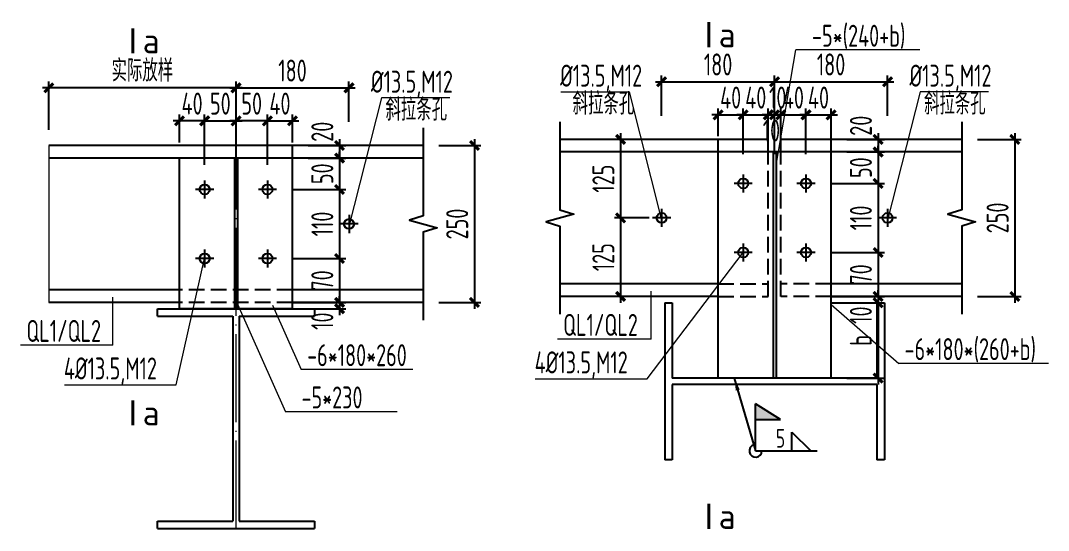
# Model space of a CAD drawing. Extents: x -3102990 to -851544, y -5293060 to -2540151.
# Drawn here: x -1525637 to -1509260, y -2663600 to -2655482 of the extents above; entities that cross this region are included whole.
import ezdxf

# ---------------------------------------------------------------- set-up
doc = ezdxf.new("R2010")
doc.units = 0
doc.header["$LTSCALE"] = 1000
doc.header["$PDMODE"] = 1
doc.linetypes.add('DASH', pattern=[0.35, 0.25, -0.1])
doc.linetypes.add('DOTE', pattern=[2.42, 2, -0.2, 0.02, -0.2])
doc.layers.get('0').update_dxf_attribs({"linetype": 'CONTINUOUS'})
doc.layers.get('Defpoints').update_dxf_attribs({"linetype": 'CONTINUOUS'})
for name, color, linetype in [('AXIS', 253, 'DOTE'), ('BEAM', 4, 'CONTINUOUS'), ('COLU', 7, 'CONTINUOUS'), ('DIM', 3, 'CONTINUOUS'), ('TEXT', 7, 'CONTINUOUS'), ('THICK', 6, 'CONTINUOUS'), ('THIN', 7, 'CONTINUOUS'), ('WELD', 7, 'CONTINUOUS')]:
    doc.layers.add(name, color=color, linetype=linetype)
doc.styles.add('TSSD_Dimension', font='tssdeng.shx', dxfattribs={"width": 0.7, "bigfont": 'Hztxt.shx'})
doc.styles.add('TSSD_Label', font='tssdeng.shx', dxfattribs={"width": 0.75, "bigfont": 'hztxt.shx'})
doc.styles.add('TSSD_Rein', font='Tssdeng.shx', dxfattribs={"width": 0.75, "bigfont": 'hztxt.shx'})
doc.dimstyles.new('TSSD_10_100', dxfattribs={"dimtxt": 350, "dimasz": 100, "dimexe": 100, "dimexo": 250, "dimgap": 100, "dimtad": 1, "dimdec": 0, "dimlfac": 0.1, "dimzin": 0, "dimdsep": 46, "dimtxsty": 'TSSD_Dimension', "dimblk": 'ARCHTICK', "dimcen": 0, "dimdle": 100, "dimclrt": 7, "dimadec": 0, "dimazin": 0, "dimtfac": 1, "dimtdec": 0, "dimtix": 1, "dimtmove": 2, "dimatfit": 3, "dimldrblk": 'ARCHTICK', "dimfxl": 1, "dimtolj": 1, "dimtzin": 0, "dimarcsym": 0})
doc.dimstyles.new('TSSD_LEADER_STYLE_200.0', dxfattribs={"dimtxt": 700, "dimasz": 200, "dimexe": 200, "dimexo": 500, "dimgap": 0.09, "dimtad": 0, "dimtih": 1, "dimtoh": 1, "dimdec": 4, "dimzin": 0, "dimdsep": 46, "dimtxsty": 'Standard', "dimcen": 0.09, "dimdle": 200, "dimclrt": 7, "dimadec": 0, "dimazin": 0, "dimtfac": 1, "dimtdec": 4, "dimtofl": 0, "dimtmove": 0, "dimatfit": 3, "dimfxl": 1, "dimtolj": 1, "dimtzin": 0, "dimarcsym": 0})

# ---------------------------------------------------------------- blocks, each defined once
blk = doc.blocks.new('A$C5D1D5D61')
at = {"layer": 'COLU', "linetype": 'ByBlock'}
for p, q in [((-57.7, 22.6), (192.3, 22.6)), ((-57.7, 10.6), (-57.7, 22.6)), ((192.3, 22.6), (192.3, 10.6)), ((-57.7, 10.6), (62.3, 10.6)), ((62.3, 10.6), (62.3, -315.4)), ((72.3, 10.6), (72.3, -315.4)), ((72.3, 10.6), (192.3, 10.6)), ((-57.7, -315.4), (62.3, -315.4)), ((-57.7, -327.4), (-57.7, -315.4)), ((-57.7, -327.4), (192.3, -327.4)), ((72.3, -315.4), (192.3, -315.4)), ((192.3, -315.4), (192.3, -327.4))]:
    blk.add_line(p, q, dxfattribs=at)
blk = doc.blocks.new('_ArchTick')
at = {"color": 0, "const_width": 0.5}
blk.add_lwpolyline([(-0.71, -0.71), (0.71, 0.71)], dxfattribs=at)
blk = doc.blocks.new('*D2833')
at = {"layer": 'Defpoints', "color": 0}
for p in [(-1513623, -2656456), (-1515423, -2657247), (-1513623, -2657247)]:
    blk.add_point(p, dxfattribs=at)
at = {"layer": 'DIM', "color": 0, "lineweight": -2}
for p, q in [((-1515423, -2656997), (-1515423, -2656356)), ((-1513623, -2656997), (-1513623, -2656356)), ((-1515523, -2656456), (-1513523, -2656456))]:
    blk.add_line(p, q, dxfattribs=at)
at = {"layer": 'DIM', "color": 0, "lineweight": -2, "xscale": 100, "yscale": 100, "zscale": 100, "rotation": 180}
blk.add_blockref('_ArchTick', (-1515423, -2656456), dxfattribs=at)
at = {"layer": 'DIM', "color": 0, "lineweight": -2, "xscale": 100, "yscale": 100, "zscale": 100}
blk.add_blockref('_ArchTick', (-1513623, -2656456), dxfattribs=at)
at = {"layer": 'DIM', "color": 7, "insert": (-1514523, -2656181), "char_height": 350, "attachment_point": 5, "style": 'TSSD_Dimension'}
blk.add_mtext('\\A1;180', dxfattribs=at)
blk = doc.blocks.new('*D2834')
at = {"layer": 'Defpoints', "color": 0}
for p in [(-1511823, -2656456), (-1513623, -2657247), (-1511823, -2657247)]:
    blk.add_point(p, dxfattribs=at)
at = {"layer": 'DIM', "color": 0, "lineweight": -2}
for p, q in [((-1513623, -2656997), (-1513623, -2656356)), ((-1511823, -2656997), (-1511823, -2656356)), ((-1513723, -2656456), (-1511723, -2656456))]:
    blk.add_line(p, q, dxfattribs=at)
at = {"layer": 'DIM', "color": 0, "lineweight": -2, "xscale": 100, "yscale": 100, "zscale": 100, "rotation": 180}
blk.add_blockref('_ArchTick', (-1513623, -2656456), dxfattribs=at)
at = {"layer": 'DIM', "color": 0, "lineweight": -2, "xscale": 100, "yscale": 100, "zscale": 100}
blk.add_blockref('_ArchTick', (-1511823, -2656456), dxfattribs=at)
at = {"layer": 'DIM', "color": 7, "insert": (-1512723, -2656181), "char_height": 350, "attachment_point": 5, "style": 'TSSD_Dimension'}
blk.add_mtext('\\A1;180', dxfattribs=at)
blk = doc.blocks.new('*D2835')
at = {"layer": 'Defpoints', "color": 0}
for p in [(-1514123, -2656983), (-1514523, -2657574), (-1514123, -2657858)]:
    blk.add_point(p, dxfattribs=at)
at = {"layer": 'DIM', "color": 0, "lineweight": -2}
for p, q in [((-1514523, -2657324), (-1514523, -2656883)), ((-1514123, -2657608), (-1514123, -2656883)), ((-1514523, -2656983), (-1514623, -2656983)), ((-1514523, -2656983), (-1514123, -2656983)), ((-1514123, -2656983), (-1514023, -2656983))]:
    blk.add_line(p, q, dxfattribs=at)
at = {"layer": 'DIM', "color": 0, "lineweight": -2, "xscale": 100, "yscale": 100, "zscale": 100}
blk.add_blockref('_ArchTick', (-1514523, -2656983), dxfattribs=at)
at = {"layer": 'DIM', "color": 0, "lineweight": -2, "xscale": 100, "yscale": 100, "zscale": 100, "rotation": 180}
blk.add_blockref('_ArchTick', (-1514123, -2656983), dxfattribs=at)
at = {"layer": 'DIM', "color": 7, "insert": (-1514323, -2656708), "char_height": 350, "attachment_point": 5, "style": 'TSSD_Dimension'}
blk.add_mtext('\\A1;40', dxfattribs=at)
blk = doc.blocks.new('*D2836')
at = {"layer": 'Defpoints', "color": 0}
for p in [(-1513723, -2656983), (-1514123, -2657858), (-1513723, -2657858)]:
    blk.add_point(p, dxfattribs=at)
at = {"layer": 'DIM', "color": 0, "lineweight": -2}
for p, q in [((-1514123, -2657608), (-1514123, -2656883)), ((-1513723, -2657608), (-1513723, -2656883)), ((-1514123, -2656983), (-1514223, -2656983)), ((-1514123, -2656983), (-1513723, -2656983)), ((-1513723, -2656983), (-1513623, -2656983))]:
    blk.add_line(p, q, dxfattribs=at)
at = {"layer": 'DIM', "color": 0, "lineweight": -2, "xscale": 100, "yscale": 100, "zscale": 100}
blk.add_blockref('_ArchTick', (-1514123, -2656983), dxfattribs=at)
at = {"layer": 'DIM', "color": 0, "lineweight": -2, "xscale": 100, "yscale": 100, "zscale": 100, "rotation": 180}
blk.add_blockref('_ArchTick', (-1513723, -2656983), dxfattribs=at)
at = {"layer": 'DIM', "color": 7, "insert": (-1513923, -2656708), "char_height": 350, "attachment_point": 5, "style": 'TSSD_Dimension'}
blk.add_mtext('\\A1;40', dxfattribs=at)
blk = doc.blocks.new('*D2837')
at = {"layer": 'Defpoints', "color": 0}
for p in [(-1513623, -2656983), (-1513723, -2657858), (-1513623, -2657858)]:
    blk.add_point(p, dxfattribs=at)
at = {"layer": 'DIM', "color": 0, "lineweight": -2}
for p, q in [((-1513723, -2657608), (-1513723, -2656883)), ((-1513623, -2657608), (-1513623, -2656883)), ((-1513723, -2656983), (-1513823, -2656983)), ((-1513723, -2656983), (-1513623, -2656983)), ((-1513623, -2656983), (-1513523, -2656983))]:
    blk.add_line(p, q, dxfattribs=at)
at = {"layer": 'DIM', "color": 0, "lineweight": -2, "xscale": 100, "yscale": 100, "zscale": 100}
blk.add_blockref('_ArchTick', (-1513723, -2656983), dxfattribs=at)
at = {"layer": 'DIM', "color": 0, "lineweight": -2, "xscale": 100, "yscale": 100, "zscale": 100, "rotation": 180}
blk.add_blockref('_ArchTick', (-1513623, -2656983), dxfattribs=at)
at = {"layer": 'DIM', "color": 7, "insert": (-1513673, -2657233), "char_height": 350, "attachment_point": 5, "style": 'TSSD_Dimension'}
blk.add_mtext('\\A1;10', dxfattribs=at)
blk = doc.blocks.new('*D2838')
at = {"layer": 'Defpoints', "color": 0}
for p in [(-1513523, -2656983), (-1513623, -2657858), (-1513523, -2657858)]:
    blk.add_point(p, dxfattribs=at)
at = {"layer": 'DIM', "color": 0, "lineweight": -2}
for p, q in [((-1513623, -2657608), (-1513623, -2656883)), ((-1513523, -2657608), (-1513523, -2656883)), ((-1513623, -2656983), (-1513723, -2656983)), ((-1513623, -2656983), (-1513523, -2656983)), ((-1513523, -2656983), (-1513423, -2656983))]:
    blk.add_line(p, q, dxfattribs=at)
at = {"layer": 'DIM', "color": 0, "lineweight": -2, "xscale": 100, "yscale": 100, "zscale": 100}
blk.add_blockref('_ArchTick', (-1513623, -2656983), dxfattribs=at)
at = {"layer": 'DIM', "color": 0, "lineweight": -2, "xscale": 100, "yscale": 100, "zscale": 100, "rotation": 180}
blk.add_blockref('_ArchTick', (-1513523, -2656983), dxfattribs=at)
at = {"layer": 'DIM', "color": 7, "insert": (-1513573, -2656708), "char_height": 350, "attachment_point": 5, "style": 'TSSD_Dimension'}
blk.add_mtext('\\A1;10', dxfattribs=at)
blk = doc.blocks.new('*D2839')
at = {"layer": 'Defpoints', "color": 0}
for p in [(-1513123, -2656983), (-1513523, -2657858), (-1513123, -2657858)]:
    blk.add_point(p, dxfattribs=at)
at = {"layer": 'DIM', "color": 0, "lineweight": -2}
for p, q in [((-1513523, -2657608), (-1513523, -2656883)), ((-1513123, -2657608), (-1513123, -2656883)), ((-1513523, -2656983), (-1513623, -2656983)), ((-1513523, -2656983), (-1513123, -2656983)), ((-1513123, -2656983), (-1513023, -2656983))]:
    blk.add_line(p, q, dxfattribs=at)
at = {"layer": 'DIM', "color": 0, "lineweight": -2, "xscale": 100, "yscale": 100, "zscale": 100}
blk.add_blockref('_ArchTick', (-1513523, -2656983), dxfattribs=at)
at = {"layer": 'DIM', "color": 0, "lineweight": -2, "xscale": 100, "yscale": 100, "zscale": 100, "rotation": 180}
blk.add_blockref('_ArchTick', (-1513123, -2656983), dxfattribs=at)
at = {"layer": 'DIM', "color": 7, "insert": (-1513323, -2656708), "char_height": 350, "attachment_point": 5, "style": 'TSSD_Dimension'}
blk.add_mtext('\\A1;40', dxfattribs=at)
blk = doc.blocks.new('*D2840')
at = {"layer": 'Defpoints', "color": 0}
for p in [(-1512723, -2656983), (-1513123, -2657858), (-1512723, -2657858)]:
    blk.add_point(p, dxfattribs=at)
at = {"layer": 'DIM', "color": 0, "lineweight": -2}
for p, q in [((-1513123, -2657608), (-1513123, -2656883)), ((-1512723, -2657608), (-1512723, -2656883)), ((-1513123, -2656983), (-1513223, -2656983)), ((-1513123, -2656983), (-1512723, -2656983)), ((-1512723, -2656983), (-1512623, -2656983))]:
    blk.add_line(p, q, dxfattribs=at)
at = {"layer": 'DIM', "color": 0, "lineweight": -2, "xscale": 100, "yscale": 100, "zscale": 100}
blk.add_blockref('_ArchTick', (-1513123, -2656983), dxfattribs=at)
at = {"layer": 'DIM', "color": 0, "lineweight": -2, "xscale": 100, "yscale": 100, "zscale": 100, "rotation": 180}
blk.add_blockref('_ArchTick', (-1512723, -2656983), dxfattribs=at)
at = {"layer": 'DIM', "color": 7, "insert": (-1512923, -2656708), "char_height": 350, "attachment_point": 5, "style": 'TSSD_Dimension'}
blk.add_mtext('\\A1;40', dxfattribs=at)
blk = doc.blocks.new('*D2841')
at = {"layer": 'Defpoints', "color": 0}
for p in [(-1512723, -2657374), (-1512723, -2657574), (-1511973, -2657574)]:
    blk.add_point(p, dxfattribs=at)
at = {"layer": 'DIM', "color": 0, "lineweight": -2}
for p, q in [((-1512473, -2657374), (-1511873, -2657374)), ((-1511973, -2657274), (-1511973, -2657674)), ((-1512473, -2657574), (-1511873, -2657574))]:
    blk.add_line(p, q, dxfattribs=at)
at = {"layer": 'DIM', "color": 0, "lineweight": -2, "xscale": 100, "yscale": 100, "zscale": 100}
for p, rotation in [((-1511973, -2657374), 90), ((-1511973, -2657574), 270)]:
    blk.add_blockref('_ArchTick', p, dxfattribs=dict(at, rotation=rotation))
at = {"layer": 'DIM', "color": 7, "insert": (-1512248, -2657156), "char_height": 350, "attachment_point": 5, "rotation": 90, "style": 'TSSD_Dimension'}
blk.add_mtext('\\A1;20', dxfattribs=at)
blk = doc.blocks.new('*D2842')
at = {"layer": 'Defpoints', "color": 0}
for p in [(-1512723, -2657574), (-1512979, -2658074), (-1511973, -2658074)]:
    blk.add_point(p, dxfattribs=at)
at = {"layer": 'DIM', "color": 0, "lineweight": -2}
for p, q in [((-1511973, -2657574), (-1511973, -2657474)), ((-1512473, -2657574), (-1511873, -2657574)), ((-1511973, -2657574), (-1511973, -2658074)), ((-1512729, -2658074), (-1511873, -2658074)), ((-1511973, -2658074), (-1511973, -2658174))]:
    blk.add_line(p, q, dxfattribs=at)
at = {"layer": 'DIM', "color": 0, "lineweight": -2, "xscale": 100, "yscale": 100, "zscale": 100}
for p, rotation in [((-1511973, -2657574), 270), ((-1511973, -2658074), 90)]:
    blk.add_blockref('_ArchTick', p, dxfattribs=dict(at, rotation=rotation))
at = {"layer": 'DIM', "color": 7, "insert": (-1512248, -2657824), "char_height": 350, "attachment_point": 5, "rotation": 90, "style": 'TSSD_Dimension'}
blk.add_mtext('\\A1;50', dxfattribs=at)
blk = doc.blocks.new('*D2843')
at = {"layer": 'Defpoints', "color": 0}
for p in [(-1512979, -2659174), (-1512979, -2659874), (-1511973, -2659874)]:
    blk.add_point(p, dxfattribs=at)
at = {"layer": 'DIM', "color": 0, "lineweight": -2}
for p, q in [((-1512729, -2659174), (-1511873, -2659174)), ((-1511973, -2659074), (-1511973, -2659974)), ((-1512729, -2659874), (-1511873, -2659874))]:
    blk.add_line(p, q, dxfattribs=at)
at = {"layer": 'DIM', "color": 0, "lineweight": -2, "xscale": 100, "yscale": 100, "zscale": 100}
for p, rotation in [((-1511973, -2659174), 90), ((-1511973, -2659874), 270)]:
    blk.add_blockref('_ArchTick', p, dxfattribs=dict(at, rotation=rotation))
at = {"layer": 'DIM', "color": 7, "insert": (-1512248, -2659524), "char_height": 350, "attachment_point": 5, "rotation": 90, "style": 'TSSD_Dimension'}
blk.add_mtext('\\A1;70', dxfattribs=at)
blk = doc.blocks.new('*D2844')
at = {"layer": 'Defpoints', "color": 0}
for p in [(-1512979, -2659874), (-1512979, -2659974), (-1511973, -2659974)]:
    blk.add_point(p, dxfattribs=at)
at = {"layer": 'DIM', "color": 0, "lineweight": -2}
for p, q in [((-1511973, -2659874), (-1511973, -2659774)), ((-1512729, -2659874), (-1511873, -2659874)), ((-1512729, -2659974), (-1511873, -2659974)), ((-1511973, -2659874), (-1511973, -2659974)), ((-1511973, -2659974), (-1511973, -2660074))]:
    blk.add_line(p, q, dxfattribs=at)
at = {"layer": 'DIM', "color": 0, "lineweight": -2, "xscale": 100, "yscale": 100, "zscale": 100}
for p, rotation in [((-1511973, -2659874), 270), ((-1511973, -2659974), 90)]:
    blk.add_blockref('_ArchTick', p, dxfattribs=dict(at, rotation=rotation))
at = {"layer": 'DIM', "color": 7, "insert": (-1512248, -2660172), "char_height": 350, "attachment_point": 5, "rotation": 90, "style": 'TSSD_Dimension'}
blk.add_mtext('\\A1;10', dxfattribs=at)
blk = doc.blocks.new('A$C3073000E')
at = {"layer": 'THIN', "color": 1}
for p, q in [((116, 1), (-172, 1)), ((-28, 145), (-28, -143))]:
    blk.add_line(p, q, dxfattribs=at)
blk.add_circle((-28, 1), 80, dxfattribs=at)
blk = doc.blocks.new('_WELD001')
at = {"linetype": 'ByBlock'}
h = blk.add_hatch(color=0, dxfattribs=at)
h.paths.add_polyline_path([(0.8, 1), (0, 1.5), (0, 1)])
edge = h.paths.add_edge_path()
edge.add_line((0, 0), (0, 1.5))
at = {"color": 0, "linetype": 'ByBlock'}
for p, q in [((0, 0), (0, 1.5)), ((0.8, 1), (0, 1.5)), ((0, 1), (0.8, 1))]:
    blk.add_line(p, q, dxfattribs=at)
blk = doc.blocks.new('_WELD004')
at = {"color": 0, "linetype": 'ByBlock'}
for p, q in [((0, 1), (1, 0)), ((0, 0), (0, 1))]:
    blk.add_line(p, q, dxfattribs=at)
blk = doc.blocks.new('*D2845')
at = {"layer": 'Defpoints', "color": 0}
for p in [(-1512723, -2659974), (-1512723, -2661174), (-1511973, -2661174)]:
    blk.add_point(p, dxfattribs=at)
at = {"layer": 'DIM', "color": 0, "lineweight": -2}
for p, q in [((-1512473, -2659974), (-1511873, -2659974)), ((-1511973, -2659874), (-1511973, -2661274)), ((-1512473, -2661174), (-1511873, -2661174))]:
    blk.add_line(p, q, dxfattribs=at)
at = {"layer": 'DIM', "color": 0, "lineweight": -2, "xscale": 100, "yscale": 100, "zscale": 100}
for p, rotation in [((-1511973, -2659974), 90), ((-1511973, -2661174), 270)]:
    blk.add_blockref('_ArchTick', p, dxfattribs=dict(at, rotation=rotation))
at = {"layer": 'DIM', "color": 7, "insert": (-1512248, -2660574), "char_height": 350, "attachment_point": 5, "rotation": 90, "style": 'TSSD_Dimension'}
blk.add_mtext('\\A1;b', dxfattribs=at)
blk = doc.blocks.new('*D2846')
at = {"layer": 'Defpoints', "color": 0}
for p in [(-1520404, -2656553), (-1522204, -2657344), (-1520404, -2657344)]:
    blk.add_point(p, dxfattribs=at)
at = {"layer": 'DIM', "color": 0, "lineweight": -2}
for p, q in [((-1522304, -2656553), (-1520304, -2656553)), ((-1522204, -2657094), (-1522204, -2656453)), ((-1520404, -2657094), (-1520404, -2656453))]:
    blk.add_line(p, q, dxfattribs=at)
at = {"layer": 'DIM', "color": 0, "lineweight": -2, "xscale": 100, "yscale": 100, "zscale": 100, "rotation": 180}
blk.add_blockref('_ArchTick', (-1522204, -2656553), dxfattribs=at)
at = {"layer": 'DIM', "color": 0, "lineweight": -2, "xscale": 100, "yscale": 100, "zscale": 100}
blk.add_blockref('_ArchTick', (-1520404, -2656553), dxfattribs=at)
at = {"layer": 'DIM', "color": 7, "insert": (-1521304, -2656278), "char_height": 350, "attachment_point": 5, "style": 'TSSD_Dimension'}
blk.add_mtext('\\A1;180', dxfattribs=at)
blk = doc.blocks.new('*D2847')
at = {"layer": 'Defpoints', "color": 0}
for p in [(-1521304, -2657471), (-1521304, -2657671), (-1520554, -2657671)]:
    blk.add_point(p, dxfattribs=at)
at = {"layer": 'DIM', "color": 0, "lineweight": -2}
for p, q in [((-1520554, -2657371), (-1520554, -2657771)), ((-1521054, -2657471), (-1520454, -2657471)), ((-1521054, -2657671), (-1520454, -2657671))]:
    blk.add_line(p, q, dxfattribs=at)
at = {"layer": 'DIM', "color": 0, "lineweight": -2, "xscale": 100, "yscale": 100, "zscale": 100}
for p, rotation in [((-1520554, -2657471), 90), ((-1520554, -2657671), 270)]:
    blk.add_blockref('_ArchTick', p, dxfattribs=dict(at, rotation=rotation))
at = {"layer": 'DIM', "color": 7, "insert": (-1520829, -2657252), "char_height": 350, "attachment_point": 5, "rotation": 90, "style": 'TSSD_Dimension'}
blk.add_mtext('\\A1;20', dxfattribs=at)
blk = doc.blocks.new('*D2848')
at = {"layer": 'Defpoints', "color": 0}
for p in [(-1521304, -2657671), (-1521560, -2658171), (-1520554, -2658171)]:
    blk.add_point(p, dxfattribs=at)
at = {"layer": 'DIM', "color": 0, "lineweight": -2}
for p, q in [((-1521054, -2657671), (-1520454, -2657671)), ((-1520554, -2657671), (-1520554, -2657571)), ((-1520554, -2657671), (-1520554, -2658171)), ((-1521310, -2658171), (-1520454, -2658171)), ((-1520554, -2658171), (-1520554, -2658271))]:
    blk.add_line(p, q, dxfattribs=at)
at = {"layer": 'DIM', "color": 0, "lineweight": -2, "xscale": 100, "yscale": 100, "zscale": 100}
for p, rotation in [((-1520554, -2657671), 270), ((-1520554, -2658171), 90)]:
    blk.add_blockref('_ArchTick', p, dxfattribs=dict(at, rotation=rotation))
at = {"layer": 'DIM', "color": 7, "insert": (-1520829, -2657921), "char_height": 350, "attachment_point": 5, "rotation": 90, "style": 'TSSD_Dimension'}
blk.add_mtext('\\A1;50', dxfattribs=at)
blk = doc.blocks.new('*D2849')
at = {"layer": 'Defpoints', "color": 0}
for p in [(-1521560, -2659270), (-1521560, -2659970), (-1520554, -2659970)]:
    blk.add_point(p, dxfattribs=at)
at = {"layer": 'DIM', "color": 0, "lineweight": -2}
for p, q in [((-1520554, -2659170), (-1520554, -2660070)), ((-1521310, -2659270), (-1520454, -2659270)), ((-1521310, -2659970), (-1520454, -2659970))]:
    blk.add_line(p, q, dxfattribs=at)
at = {"layer": 'DIM', "color": 0, "lineweight": -2, "xscale": 100, "yscale": 100, "zscale": 100}
for p, rotation in [((-1520554, -2659270), 90), ((-1520554, -2659970), 270)]:
    blk.add_blockref('_ArchTick', p, dxfattribs=dict(at, rotation=rotation))
at = {"layer": 'DIM', "color": 7, "insert": (-1520829, -2659620), "char_height": 350, "attachment_point": 5, "rotation": 90, "style": 'TSSD_Dimension'}
blk.add_mtext('\\A1;70', dxfattribs=at)
blk = doc.blocks.new('*D2850')
at = {"layer": 'Defpoints', "color": 0}
for p in [(-1521560, -2659970), (-1521560, -2660070), (-1520554, -2660070)]:
    blk.add_point(p, dxfattribs=at)
at = {"layer": 'DIM', "color": 0, "lineweight": -2}
for p, q in [((-1521310, -2659970), (-1520454, -2659970)), ((-1520554, -2659970), (-1520554, -2659870)), ((-1520554, -2659970), (-1520554, -2660070)), ((-1521310, -2660070), (-1520454, -2660070)), ((-1520554, -2660070), (-1520554, -2660170))]:
    blk.add_line(p, q, dxfattribs=at)
at = {"layer": 'DIM', "color": 0, "lineweight": -2, "xscale": 100, "yscale": 100, "zscale": 100}
for p, rotation in [((-1520554, -2659970), 270), ((-1520554, -2660070), 90)]:
    blk.add_blockref('_ArchTick', p, dxfattribs=dict(at, rotation=rotation))
at = {"layer": 'DIM', "color": 7, "insert": (-1520829, -2660268), "char_height": 350, "attachment_point": 5, "rotation": 90, "style": 'TSSD_Dimension'}
blk.add_mtext('\\A1;10', dxfattribs=at)
blk = doc.blocks.new('*D2851')
at = {"layer": 'Defpoints', "color": 0}
for p in [(-1522204, -2657079), (-1522704, -2658027), (-1522204, -2657905)]:
    blk.add_point(p, dxfattribs=at)
at = {"layer": 'DIM', "color": 0, "lineweight": -2}
for p, q in [((-1522704, -2657777), (-1522704, -2656979)), ((-1522204, -2657655), (-1522204, -2656979)), ((-1522704, -2657079), (-1522804, -2657079)), ((-1522704, -2657079), (-1522204, -2657079)), ((-1522204, -2657079), (-1522104, -2657079))]:
    blk.add_line(p, q, dxfattribs=at)
at = {"layer": 'DIM', "color": 0, "lineweight": -2, "xscale": 100, "yscale": 100, "zscale": 100}
blk.add_blockref('_ArchTick', (-1522704, -2657079), dxfattribs=at)
at = {"layer": 'DIM', "color": 0, "lineweight": -2, "xscale": 100, "yscale": 100, "zscale": 100, "rotation": 180}
blk.add_blockref('_ArchTick', (-1522204, -2657079), dxfattribs=at)
at = {"layer": 'DIM', "color": 7, "insert": (-1522454, -2656804), "char_height": 350, "attachment_point": 5, "style": 'TSSD_Dimension'}
blk.add_mtext('\\A1;50', dxfattribs=at)
blk = doc.blocks.new('*D2852')
at = {"layer": 'Defpoints', "color": 0}
for p in [(-1525187, -2656553), (-1522204, -2657344), (-1525187, -2657471)]:
    blk.add_point(p, dxfattribs=at)
at = {"layer": 'DIM', "color": 0, "lineweight": -2}
for p, q in [((-1522104, -2656553), (-1525287, -2656553)), ((-1525187, -2657221), (-1525187, -2656453)), ((-1522204, -2657094), (-1522204, -2656453))]:
    blk.add_line(p, q, dxfattribs=at)
at = {"layer": 'DIM', "color": 0, "lineweight": -2, "xscale": 100, "yscale": 100, "zscale": 100, "rotation": 180}
blk.add_blockref('_ArchTick', (-1525187, -2656553), dxfattribs=at)
at = {"layer": 'DIM', "color": 0, "lineweight": -2, "xscale": 100, "yscale": 100, "zscale": 100}
blk.add_blockref('_ArchTick', (-1522204, -2656553), dxfattribs=at)
at = {"layer": 'DIM', "color": 7, "insert": (-1523696, -2656278), "char_height": 350, "attachment_point": 5, "style": 'TSSD_Dimension'}
blk.add_mtext('\\A1;实际放样', dxfattribs=at)
blk = doc.blocks.new('*D2853')
at = {"layer": 'Defpoints', "color": 0}
for p in [(-1523104, -2657079), (-1523104, -2657671), (-1522704, -2657671)]:
    blk.add_point(p, dxfattribs=at)
at = {"layer": 'DIM', "color": 0, "lineweight": -2}
for p, q in [((-1523104, -2657421), (-1523104, -2656979)), ((-1522704, -2657421), (-1522704, -2656979)), ((-1523104, -2657079), (-1523204, -2657079)), ((-1522704, -2657079), (-1523104, -2657079)), ((-1522704, -2657079), (-1522604, -2657079))]:
    blk.add_line(p, q, dxfattribs=at)
at = {"layer": 'DIM', "color": 0, "lineweight": -2, "xscale": 100, "yscale": 100, "zscale": 100}
blk.add_blockref('_ArchTick', (-1523104, -2657079), dxfattribs=at)
at = {"layer": 'DIM', "color": 0, "lineweight": -2, "xscale": 100, "yscale": 100, "zscale": 100, "rotation": 180}
blk.add_blockref('_ArchTick', (-1522704, -2657079), dxfattribs=at)
at = {"layer": 'DIM', "color": 7, "insert": (-1522904, -2656804), "char_height": 350, "attachment_point": 5, "style": 'TSSD_Dimension'}
blk.add_mtext('\\A1;40', dxfattribs=at)
blk = doc.blocks.new('*D2854')
at = {"layer": 'Defpoints', "color": 0}
for p in [(-1522204, -2657079), (-1522204, -2657905), (-1521704, -2658027)]:
    blk.add_point(p, dxfattribs=at)
at = {"layer": 'DIM', "color": 0, "lineweight": -2}
for p, q in [((-1522204, -2657655), (-1522204, -2656979)), ((-1521704, -2657777), (-1521704, -2656979)), ((-1522204, -2657079), (-1522304, -2657079)), ((-1521704, -2657079), (-1522204, -2657079)), ((-1521704, -2657079), (-1521604, -2657079))]:
    blk.add_line(p, q, dxfattribs=at)
at = {"layer": 'DIM', "color": 0, "lineweight": -2, "xscale": 100, "yscale": 100, "zscale": 100}
blk.add_blockref('_ArchTick', (-1522204, -2657079), dxfattribs=at)
at = {"layer": 'DIM', "color": 0, "lineweight": -2, "xscale": 100, "yscale": 100, "zscale": 100, "rotation": 180}
blk.add_blockref('_ArchTick', (-1521704, -2657079), dxfattribs=at)
at = {"layer": 'DIM', "color": 7, "insert": (-1521954, -2656804), "char_height": 350, "attachment_point": 5, "style": 'TSSD_Dimension'}
blk.add_mtext('\\A1;50', dxfattribs=at)
blk = doc.blocks.new('*D2855')
at = {"layer": 'Defpoints', "color": 0}
for p in [(-1521304, -2657079), (-1521704, -2657671), (-1521304, -2657671)]:
    blk.add_point(p, dxfattribs=at)
at = {"layer": 'DIM', "color": 0, "lineweight": -2}
for p, q in [((-1521704, -2657421), (-1521704, -2656979)), ((-1521304, -2657421), (-1521304, -2656979)), ((-1521704, -2657079), (-1521804, -2657079)), ((-1521704, -2657079), (-1521304, -2657079)), ((-1521304, -2657079), (-1521204, -2657079))]:
    blk.add_line(p, q, dxfattribs=at)
at = {"layer": 'DIM', "color": 0, "lineweight": -2, "xscale": 100, "yscale": 100, "zscale": 100}
blk.add_blockref('_ArchTick', (-1521704, -2657079), dxfattribs=at)
at = {"layer": 'DIM', "color": 0, "lineweight": -2, "xscale": 100, "yscale": 100, "zscale": 100, "rotation": 180}
blk.add_blockref('_ArchTick', (-1521304, -2657079), dxfattribs=at)
at = {"layer": 'DIM', "color": 7, "insert": (-1521504, -2656804), "char_height": 350, "attachment_point": 5, "style": 'TSSD_Dimension'}
blk.add_mtext('\\A1;40', dxfattribs=at)
blk = doc.blocks.new('*D2860')
at = {"layer": 'Defpoints', "color": 0, "ltscale": 1.5}
for p in [(-1521304, -2658171), (-1521304, -2659270), (-1520554, -2659270)]:
    blk.add_point(p, dxfattribs=at)
at = {"layer": 'DIM', "color": 0, "lineweight": -2, "ltscale": 1.5}
for p, q in [((-1521054, -2658171), (-1520454, -2658171)), ((-1520554, -2658071), (-1520554, -2659370)), ((-1521054, -2659270), (-1520454, -2659270))]:
    blk.add_line(p, q, dxfattribs=at)
at = {"layer": 'DIM', "color": 0, "lineweight": -2, "ltscale": 1.5, "xscale": 100, "yscale": 100, "zscale": 100}
for p, rotation in [((-1520554, -2658171), 90), ((-1520554, -2659270), 270)]:
    blk.add_blockref('_ArchTick', p, dxfattribs=dict(at, rotation=rotation))
at = {"layer": 'DIM', "color": 7, "ltscale": 1.5, "insert": (-1520829, -2658721), "char_height": 350, "attachment_point": 5, "rotation": 90, "style": 'TSSD_Dimension'}
blk.add_mtext('\\A1;110', dxfattribs=at)
blk = doc.blocks.new('*D2861')
at = {"layer": 'Defpoints', "color": 0, "ltscale": 1.5}
for p in [(-1519221, -2657471), (-1519221, -2659970), (-1518405, -2659970)]:
    blk.add_point(p, dxfattribs=at)
at = {"layer": 'DIM', "color": 0, "lineweight": -2, "ltscale": 1.5}
for p, q in [((-1518405, -2657371), (-1518405, -2660070)), ((-1518971, -2657471), (-1518305, -2657471)), ((-1518971, -2659970), (-1518305, -2659970))]:
    blk.add_line(p, q, dxfattribs=at)
at = {"layer": 'DIM', "color": 0, "lineweight": -2, "ltscale": 1.5, "xscale": 100, "yscale": 100, "zscale": 100}
for p, rotation in [((-1518405, -2657471), 90), ((-1518405, -2659970), 270)]:
    blk.add_blockref('_ArchTick', p, dxfattribs=dict(at, rotation=rotation))
at = {"layer": 'DIM', "color": 7, "ltscale": 1.5, "insert": (-1518680, -2658721), "char_height": 350, "attachment_point": 5, "rotation": 90, "style": 'TSSD_Dimension'}
blk.add_mtext('\\A1;250', dxfattribs=at)
blk = doc.blocks.new('*D2862')
at = {"layer": 'Defpoints', "color": 0, "ltscale": 1.5}
for p in [(-1515372, -2657374), (-1516076, -2658624), (-1515372, -2658624)]:
    blk.add_point(p, dxfattribs=at)
at = {"layer": 'DIM', "color": 0, "lineweight": -2, "ltscale": 1.5}
for p, q in [((-1515622, -2657374), (-1516176, -2657374)), ((-1516076, -2657274), (-1516076, -2658724)), ((-1515622, -2658624), (-1516176, -2658624))]:
    blk.add_line(p, q, dxfattribs=at)
at = {"layer": 'DIM', "color": 0, "lineweight": -2, "ltscale": 1.5, "xscale": 100, "yscale": 100, "zscale": 100}
for p, rotation in [((-1516076, -2657374), 90), ((-1516076, -2658624), 270)]:
    blk.add_blockref('_ArchTick', p, dxfattribs=dict(at, rotation=rotation))
at = {"layer": 'DIM', "color": 7, "ltscale": 1.5, "insert": (-1516351, -2657999), "char_height": 350, "attachment_point": 5, "rotation": 90, "style": 'TSSD_Dimension'}
blk.add_mtext('\\A1;125', dxfattribs=at)
blk = doc.blocks.new('*D2863')
at = {"layer": 'Defpoints', "color": 0, "ltscale": 1.5}
for p in [(-1515372, -2658624), (-1516076, -2659874), (-1515372, -2659874)]:
    blk.add_point(p, dxfattribs=at)
at = {"layer": 'DIM', "color": 0, "lineweight": -2, "ltscale": 1.5}
for p, q in [((-1516076, -2658524), (-1516076, -2659974)), ((-1515622, -2658624), (-1516176, -2658624)), ((-1515622, -2659874), (-1516176, -2659874))]:
    blk.add_line(p, q, dxfattribs=at)
at = {"layer": 'DIM', "color": 0, "lineweight": -2, "ltscale": 1.5, "xscale": 100, "yscale": 100, "zscale": 100}
for p, rotation in [((-1516076, -2658624), 90), ((-1516076, -2659874), 270)]:
    blk.add_blockref('_ArchTick', p, dxfattribs=dict(at, rotation=rotation))
at = {"layer": 'DIM', "color": 7, "ltscale": 1.5, "insert": (-1516351, -2659249), "char_height": 350, "attachment_point": 5, "rotation": 90, "style": 'TSSD_Dimension'}
blk.add_mtext('\\A1;125', dxfattribs=at)
blk = doc.blocks.new('*D2864')
at = {"layer": 'Defpoints', "color": 0, "ltscale": 1.5}
for p in [(-1510640, -2657374), (-1510640, -2659874), (-1509795, -2659874)]:
    blk.add_point(p, dxfattribs=at)
at = {"layer": 'DIM', "color": 0, "lineweight": -2, "ltscale": 1.5}
for p, q in [((-1510390, -2657374), (-1509695, -2657374)), ((-1509795, -2657274), (-1509795, -2659974)), ((-1510390, -2659874), (-1509695, -2659874))]:
    blk.add_line(p, q, dxfattribs=at)
at = {"layer": 'DIM', "color": 0, "lineweight": -2, "ltscale": 1.5, "xscale": 100, "yscale": 100, "zscale": 100}
for p, rotation in [((-1509795, -2657374), 90), ((-1509795, -2659874), 270)]:
    blk.add_blockref('_ArchTick', p, dxfattribs=dict(at, rotation=rotation))
at = {"layer": 'DIM', "color": 7, "ltscale": 1.5, "insert": (-1510070, -2658624), "char_height": 350, "attachment_point": 5, "rotation": 90, "style": 'TSSD_Dimension'}
blk.add_mtext('\\A1;250', dxfattribs=at)
blk = doc.blocks.new('*D2865')
at = {"layer": 'Defpoints', "color": 0, "ltscale": 1.5}
for p in [(-1512729, -2658074), (-1512729, -2659174), (-1511973, -2659174)]:
    blk.add_point(p, dxfattribs=at)
at = {"layer": 'DIM', "color": 0, "lineweight": -2, "ltscale": 1.5}
for p, q in [((-1511973, -2657974), (-1511973, -2659274)), ((-1512479, -2658074), (-1511873, -2658074)), ((-1512479, -2659174), (-1511873, -2659174))]:
    blk.add_line(p, q, dxfattribs=at)
at = {"layer": 'DIM', "color": 0, "lineweight": -2, "ltscale": 1.5, "xscale": 100, "yscale": 100, "zscale": 100}
for p, rotation in [((-1511973, -2658074), 90), ((-1511973, -2659174), 270)]:
    blk.add_blockref('_ArchTick', p, dxfattribs=dict(at, rotation=rotation))
at = {"layer": 'DIM', "color": 7, "ltscale": 1.5, "insert": (-1512248, -2658624), "char_height": 350, "attachment_point": 5, "rotation": 90, "style": 'TSSD_Dimension'}
blk.add_mtext('\\A1;110', dxfattribs=at)

msp = doc.modelspace()

# ---------------------------------------------------------------- linework, layer by layer
at = {"layer": 'AXIS', "linetype": 'DOTE', "lineweight": 5, "ltscale": 0.7}
msp.add_line((-1522204.16, -2663570.27, 144), (-1522204.16, -2656958.27, 144), dxfattribs=at)
at = {"layer": 'BEAM', "linetype": 'ByBlock'}
for p, q in [((-1513723, -2657374.36, 288), (-1517043.56, -2657374.36, 288)), ((-1514523, -2661173.88, 288), (-1514523, -2657374.36, 288)), ((-1510640.18, -2657374.36, 288), (-1513523, -2657374.36, 288)), ((-1512723, -2661173.88, 288), (-1512723, -2657374.36, 288)), ((-1519221.34, -2657470.74, 144), (-1525186.98, -2657470.74, 144)), ((-1521304.16, -2660070.27, 144), (-1521304.16, -2657470.74, 144)), ((-1521304.16, -2657670.74, 144), (-1525186.98, -2657670.74, 144)), ((-1521304.16, -2657670.74, 144), (-1523104.16, -2657670.74, 144)), ((-1523104.16, -2660070.27, 144), (-1523104.16, -2657670.74, 144)), ((-1522229.16, -2657670.74, 144), (-1522229.16, -2660070.27, 144)), ((-1522179.16, -2657670.74, 144), (-1522179.16, -2660070.27, 144)), ((-1519221.34, -2657670.74, 144), (-1522104.16, -2657670.74, 144)), ((-1513723, -2657574.36, 288), (-1517043.56, -2657574.36, 288)), ((-1512723, -2657574.36, 288), (-1514523, -2657574.36, 288)), ((-1513648, -2657574.36, 288), (-1513648, -2661173.88, 288)), ((-1513598, -2657574.36, 288), (-1513598, -2661173.88, 288)), ((-1510640.18, -2657574.36, 288), (-1513523, -2657574.36, 288)), ((-1514523, -2659673.88, 288), (-1517043.56, -2659673.88, 288)), ((-1510640.18, -2659673.88, 288), (-1512723, -2659673.88, 288)), ((-1523104.16, -2659770.27, 144), (-1525186.98, -2659770.27, 144)), ((-1519221.34, -2659770.27, 144), (-1521304.16, -2659770.27, 144)), ((-1523104.16, -2659970.27, 144), (-1525186.98, -2659970.27, 144)), ((-1519221.34, -2659970.27, 144), (-1521304.16, -2659970.27, 144)), ((-1514523, -2659873.88, 288), (-1517043.56, -2659873.88, 288)), ((-1510640.18, -2659873.88, 288), (-1512723, -2659873.88, 288)), ((-1521304.16, -2660070.27, 144), (-1523104.16, -2660070.27, 144)), ((-1513598, -2661173.88, 288), (-1513648, -2661173.88, 288))]:
    msp.add_line(p, q, dxfattribs=at)
at = {"layer": 'BEAM', "linetype": 'DASH'}
for p, q in [((-1513723, -2659873.88, 288), (-1513723, -2657374.36, 288)), ((-1513523, -2659873.88, 288), (-1513523, -2657374.36, 288)), ((-1514523, -2659673.88, 288), (-1513723, -2659673.88, 288)), ((-1512723, -2659673.88, 288), (-1513523, -2659673.88, 288)), ((-1521304.16, -2659770.27, 144), (-1523104.16, -2659770.27, 144)), ((-1521304.16, -2659970.27, 144), (-1523104.16, -2659970.27, 144)), ((-1514523, -2659873.88, 288), (-1513723, -2659873.88, 288)), ((-1512723, -2659873.88, 288), (-1513523, -2659873.88, 288))]:
    msp.add_line(p, q, dxfattribs=at)
at = {"layer": 'BEAM', "linetype": 'ByBlock', "lineweight": 5}
msp.add_line((-1525186.98, -2657470.74, 144), (-1525186.98, -2659970.27, 144), dxfattribs=at)
at = {"layer": 'TEXT', "lineweight": 9}
for p, q in [((-1513598, -2657784.12, 288), (-1513282.76, -2655950.29, 288)), ((-1511307.91, -2655950.29, 288), (-1513282.76, -2655950.29, 288)), ((-1519884.77, -2656713.66, 144), (-1520403.99, -2658758.09, 144)), ((-1518797.29, -2656713.66, 144), (-1519884.77, -2656713.66, 144)), ((-1517029.87, -2656617.27, 288), (-1515942.39, -2656617.27, 288)), ((-1515942.39, -2656617.27, 288), (-1515423.17, -2658661.71, 288)), ((-1511303.61, -2656617.27, 288), (-1511822.83, -2658661.71, 288)), ((-1510216.13, -2656617.27, 288), (-1511303.61, -2656617.27, 288)), ((-1515654.07, -2661186.76), (-1514123, -2659173.88, 288)), ((-1523155.32, -2661283.15, -144), (-1522704.16, -2659270.27, 144)), ((-1515587.96, -2660554.09, -144), (-1515587.96, -2659790.81, -144)), ((-1524169.11, -2660650.48, -288), (-1524169.11, -2659887.19, -288)), ((-1522179.16, -2659999.65, 144), (-1521415.98, -2661709.37, -144)), ((-1521622.89, -2660013.63, -144), (-1521163.99, -2661036.8, -144)), ((-1512723, -2660000.98), (-1511644.83, -2660940.42)), ((-1524169.11, -2660650.48, -288), (-1525636.96, -2660650.48, -288)), ((-1515587.96, -2660554.09, -144), (-1517083.91, -2660554.09, -144)), ((-1509259.58, -2660940.42), (-1511644.83, -2660940.42)), ((-1519384.96, -2661036.8, -144), (-1521163.99, -2661036.8, -144)), ((-1524937.97, -2661283.15, -144), (-1523155.32, -2661283.15, -144)), ((-1517436.71, -2661186.76), (-1515654.07, -2661186.76)), ((-1519636.95, -2661709.37, -144), (-1521415.98, -2661709.37, -144))]:
    msp.add_line(p, q, dxfattribs=at)
at = {"layer": 'THICK', "const_width": 50}
for points, elevation in [([(-1523848.91, -2656003.22), (-1523848.91, -2655603.22)], 144), ([(-1514671.72, -2655906.83), (-1514671.72, -2655506.83)], 288), ([(-1523848.91, -2661526.77), (-1523848.91, -2661926.77)], 144), ([(-1514671.72, -2663574.84), (-1514671.72, -2663174.84)], 288)]:
    msp.add_lwpolyline(points, dxfattribs=dict(at, elevation=elevation))
at = {"layer": 'THIN'}
for points, elevation in [([(-1519221.34, -2657190.74), (-1519221.34, -2658590.5), (-1519441.34, -2658660.5), (-1519001.34, -2658780.5), (-1519221.34, -2658850.5), (-1519221.34, -2660250.27)], 144), ([(-1517043.56, -2657094.36), (-1517043.56, -2658494.12), (-1516823.56, -2658564.12), (-1517263.56, -2658684.12), (-1517043.56, -2658754.12), (-1517043.56, -2660153.88)], 288), ([(-1510640.18, -2657094.36), (-1510640.18, -2658494.12), (-1510860.18, -2658564.12), (-1510420.18, -2658684.12), (-1510640.18, -2658754.12), (-1510640.18, -2660153.88)], 288)]:
    msp.add_lwpolyline(points, dxfattribs=dict(at, elevation=elevation))
at = {"layer": 'WELD'}
msp.add_line((-1513926.43, -2662332.97, 288), (-1512946.18, -2662332.97, 288), dxfattribs=at)
msp.add_arc((-1513926.43, -2662332.97, 288), 100, 106.299059, 0, dxfattribs=at)

# ---------------------------------------------------------------- block references
at = {"layer": 'BEAM', "linetype": 'ByBlock'}
for p in [(-1522675.85, -2658171.61, 144), (-1521675.85, -2658171.61, 144), (-1514094.7, -2658075.23, 288), (-1513094.7, -2658075.23, 288), (-1515394.7, -2658624.99, 288), (-1511794.7, -2658624.99, 288), (-1520375.85, -2658721.37, 144), (-1514094.7, -2659174.75, 288), (-1513094.7, -2659174.75, 288), (-1522675.85, -2659271.13, 144), (-1521675.85, -2659271.13, 144)]:
    msp.add_blockref('A$C3073000E', p, dxfattribs=at)
at = {"layer": 'COLU', "linetype": 'ByBlock', "xscale": 10, "yscale": 10, "zscale": 10, "rotation": 270}
msp.add_blockref('A$C5D1D5D61', (-1512098.8, -2660550.78, 288), dxfattribs=at)
at = {"layer": 'COLU', "linetype": 'ByBlock', "xscale": 10, "yscale": 10, "zscale": 10}
msp.add_blockref('A$C5D1D5D61', (-1522877.26, -2660296.06, 144), dxfattribs=at)
at = {"layer": 'WELD'}
for name, p, xscale, yscale, zscale in [('_WELD001', (-1513926.43, -2662332.97, 288), 500, 500, 500.0000000000002), ('_WELD004', (-1513346.18, -2662332.97, 288), 300, 300, 300)]:
    msp.add_blockref(name, p, dxfattribs=dict(at, xscale=xscale, yscale=yscale, zscale=zscale))

# ---------------------------------------------------------------- texts
at = {"layer": 'TEXT', "lineweight": 9, "style": 'TSSD_Rein', "width": 0.7}
for s, p in [('-5*(240+b)', (-1513027.17, -2655898.35, 288)), ('%%c13.5,M12', (-1517040.14, -2656533.87, 288)), ('%%c13.5,M12', (-1511473.93, -2656533.87, 288)), ('%%c13.5,M12', (-1520055.09, -2656630.26, 144)), ('斜拉条孔', (-1519821.69, -2657074.7, 144)), ('斜拉条孔', (-1516840.51, -2656978.32, 288)), ('斜拉条孔', (-1511240.53, -2656978.32, 288)), ('QL1/QL2', (-1516991.28, -2660502.16, -144)), ('QL1/QL2', (-1525544.33, -2660598.54, -288)), ('-6*180*(260+b)', (-1511552.2, -2660888.48)), ('-6*180*260', (-1521071.36, -2660984.87, -144)), ('4%%c13.5,M12', (-1517445.34, -2661099.32)), ('4%%c13.5,M12', (-1524946.59, -2661195.71, -144)), ('-5*230', (-1521160.39, -2661657.44, -144))]:
    msp.add_text(s, height=350, dxfattribs=at).set_placement(p)
at = {"layer": 'TEXT', "style": 'TSSD_Label', "width": 0.7}
msp.add_text('5', height=300, dxfattribs=at).set_placement((-1513601.18, -2662282.97, 288))
at = {"layer": 'THICK', "style": 'TSSD_Label'}
for p in [(-1523690.58, -2656003.22, 144), (-1514513.38, -2655906.83, 288), (-1523690.58, -2661926.77, 144), (-1514513.38, -2663574.84, 288)]:
    msp.add_text('a', height=400, dxfattribs=at).set_placement(p)

# ---------------------------------------------------------------- dimensions: what is measured, and where the dimension line sits
at = {"layer": 'DIM'}
for base, p1, p2, angle, text, picture, middle in [((-1525186.98, -2656552.79, 144), (-1522204.16, -2657343.85, 144), (-1525186.98, -2657470.74, 144), 180, '实际放样', '*D2852', (-1523695.57, -2656277.79, 144)), ((-1511973.12, -2661173.88, 288), (-1512723, -2659973.88, 288), (-1512723, -2661173.88, 288), 90, 'b', '*D2845', (-1512248.12, -2660573.88, 288))]:
    dim = msp.add_linear_dim(base=base, p1=p1, p2=p2, angle=angle, text=text, dimstyle='TSSD_10_100', dxfattribs=at)
    dim.commit()
    dim.dimension.update_dxf_attribs({"geometry": picture, "text_midpoint": middle})
for base, p1, p2, picture, middle in [((-1520404.16, -2656552.79, 144), (-1522204.16, -2657343.85, 144), (-1520404.16, -2657343.85, 144), '*D2846', (-1521304.16, -2656277.79, 144)), ((-1513623, -2656456.4, 288), (-1515423, -2657247.47, 288), (-1513623, -2657247.47, 288), '*D2833', (-1514523, -2656181.4, 288)), ((-1511823, -2656456.4, 288), (-1513623, -2657247.47, 288), (-1511823, -2657247.47, 288), '*D2834', (-1512723, -2656181.4, 288)), ((-1523104.16, -2657079.39, -144), (-1522704.16, -2657670.74, -144), (-1523104.16, -2657670.74, -144), '*D2853', (-1522904.16, -2656804.39, -144)), ((-1522204.16, -2657079.39, 144), (-1522704.16, -2658026.74, 144), (-1522204.16, -2657904.74, 144), '*D2851', (-1522454.16, -2656804.39, 144)), ((-1514123, -2656983, 288), (-1514523, -2657574.36, 288), (-1514123, -2657858.36, 288), '*D2835', (-1514323, -2656708, 288)), ((-1513723, -2656983, 288), (-1514123, -2657858.36, 288), (-1513723, -2657858.36, 288), '*D2836', (-1513923, -2656708, 288)), ((-1513523, -2656983, 288), (-1513623, -2657858.36, 288), (-1513523, -2657858.36, 288), '*D2838', (-1513573, -2656708, 288)), ((-1513123, -2656983, 288), (-1513523, -2657858.36, 288), (-1513123, -2657858.36, 288), '*D2839', (-1513323, -2656708, 288)), ((-1512723, -2656983, 288), (-1513123, -2657858.36, 288), (-1512723, -2657858.36, 288), '*D2840', (-1512923, -2656708, 288))]:
    dim = msp.add_linear_dim(base=base, p1=p1, p2=p2, dimstyle='TSSD_10_100', dxfattribs=at)
    dim.commit()
    dim.dimension.update_dxf_attribs({"geometry": picture, "text_midpoint": middle})
for base, p1, p2, angle, picture, middle in [((-1522204.16, -2657079.39, 144), (-1521704.16, -2658026.74, 144), (-1522204.16, -2657904.74, 144), 180, '*D2854', (-1521954.16, -2656804.39, 144)), ((-1521304.16, -2657079.39, -144), (-1521704.16, -2657670.74, -144), (-1521304.16, -2657670.74, -144), 180, '*D2855', (-1521504.16, -2656804.39, -144)), ((-1511973.12, -2658074.36, 288), (-1512723, -2657574.36, 288), (-1512979, -2658074.36, 288), 90, '*D2842', (-1512248.12, -2657824.36, 288)), ((-1520554.27, -2658170.74, 144), (-1521304.16, -2657670.74, 144), (-1521560.16, -2658170.74, 144), 90, '*D2848', (-1520829.27, -2657920.74, 144)), ((-1520554.27, -2659970.27, 144), (-1521560.16, -2659270.27, 144), (-1521560.16, -2659970.27, 144), 90, '*D2849', (-1520829.27, -2659620.27, 144)), ((-1511973.12, -2659873.88, 288), (-1512979, -2659173.88, 288), (-1512979, -2659873.88, 288), 90, '*D2843', (-1512248.12, -2659523.88, 288))]:
    dim = msp.add_linear_dim(base=base, p1=p1, p2=p2, angle=angle, dimstyle='TSSD_10_100', dxfattribs=at)
    dim.commit()
    dim.dimension.update_dxf_attribs({"geometry": picture, "text_midpoint": middle})
dim = msp.add_linear_dim(base=(-1513623, -2656983, 288), p1=(-1513723, -2657858.36, 288), p2=(-1513623, -2657858.36, 288), dimstyle='TSSD_10_100', dxfattribs=at)
dim.commit()
dim.dimension.update_dxf_attribs({"geometry": '*D2837', "text_midpoint": (-1513673, -2657233, 288), "dimtype": 160})
for base, p1, p2, picture, middle in [((-1511973.12, -2657574.36, 288), (-1512723, -2657374.36, 288), (-1512723, -2657574.36, 288), '*D2841', (-1512248.12, -2657156.06, 288)), ((-1520554.27, -2657670.74, 144), (-1521304.16, -2657470.74, 144), (-1521304.16, -2657670.74, 144), '*D2847', (-1520829.27, -2657252.44, 144)), ((-1511973.12, -2659973.88, 288), (-1512979, -2659873.88, 288), (-1512979, -2659973.88, 288), '*D2844', (-1512248.12, -2660171.99, 288)), ((-1520554.27, -2660070.27, 144), (-1521560.16, -2659970.27, 144), (-1521560.16, -2660070.27, 144), '*D2850', (-1520829.27, -2660268.37, 144))]:
    dim = msp.add_linear_dim(base=base, p1=p1, p2=p2, angle=90, dimstyle='TSSD_10_100', dxfattribs=at)
    dim.commit()
    dim.dimension.update_dxf_attribs({"geometry": picture, "text_midpoint": middle, "dimtype": 160})
at = {"layer": 'DIM', "ltscale": 1.5}
for base, p1, p2, picture, middle in [((-1518405.24, -2659970.27, -144), (-1519221.34, -2657470.74, -144), (-1519221.34, -2659970.27, -144), '*D2861', (-1518680.24, -2658720.5, -144)), ((-1516076.47, -2658624.12, -144), (-1515371.95, -2657374.36, -144), (-1515371.95, -2658624.12, -144), '*D2862', (-1516351.47, -2657999.24, -144)), ((-1509794.78, -2659873.88, -144), (-1510640.18, -2657374.36, -144), (-1510640.18, -2659873.88, -144), '*D2864', (-1510069.78, -2658624.12, -144)), ((-1511973.12, -2659173.88, -144), (-1512729, -2658074.36, -144), (-1512729, -2659173.88, -144), '*D2865', (-1512248.12, -2658624.12, -144)), ((-1520554.27, -2659270.27, -144), (-1521304.16, -2658170.74, -144), (-1521304.16, -2659270.27, -144), '*D2860', (-1520829.27, -2658720.5, -144)), ((-1516076.47, -2659873.88, -144), (-1515371.95, -2658624.12, -144), (-1515371.95, -2659873.88, -144), '*D2863', (-1516351.47, -2659249, -144))]:
    dim = msp.add_linear_dim(base=base, p1=p1, p2=p2, angle=90, dimstyle='TSSD_10_100', dxfattribs=at)
    dim.commit()
    dim.dimension.update_dxf_attribs({"geometry": picture, "text_midpoint": middle})

# ---------------------------------------------------------------- leaders
at = {"layer": 'WELD'}
msp.add_leader([(-1514265.35, -2661173.88, 288), (-1513926.43, -2662332.97, 288)], dimstyle='TSSD_LEADER_STYLE_200.0', dxfattribs=at)

doc.saveas('drawing.dxf')
